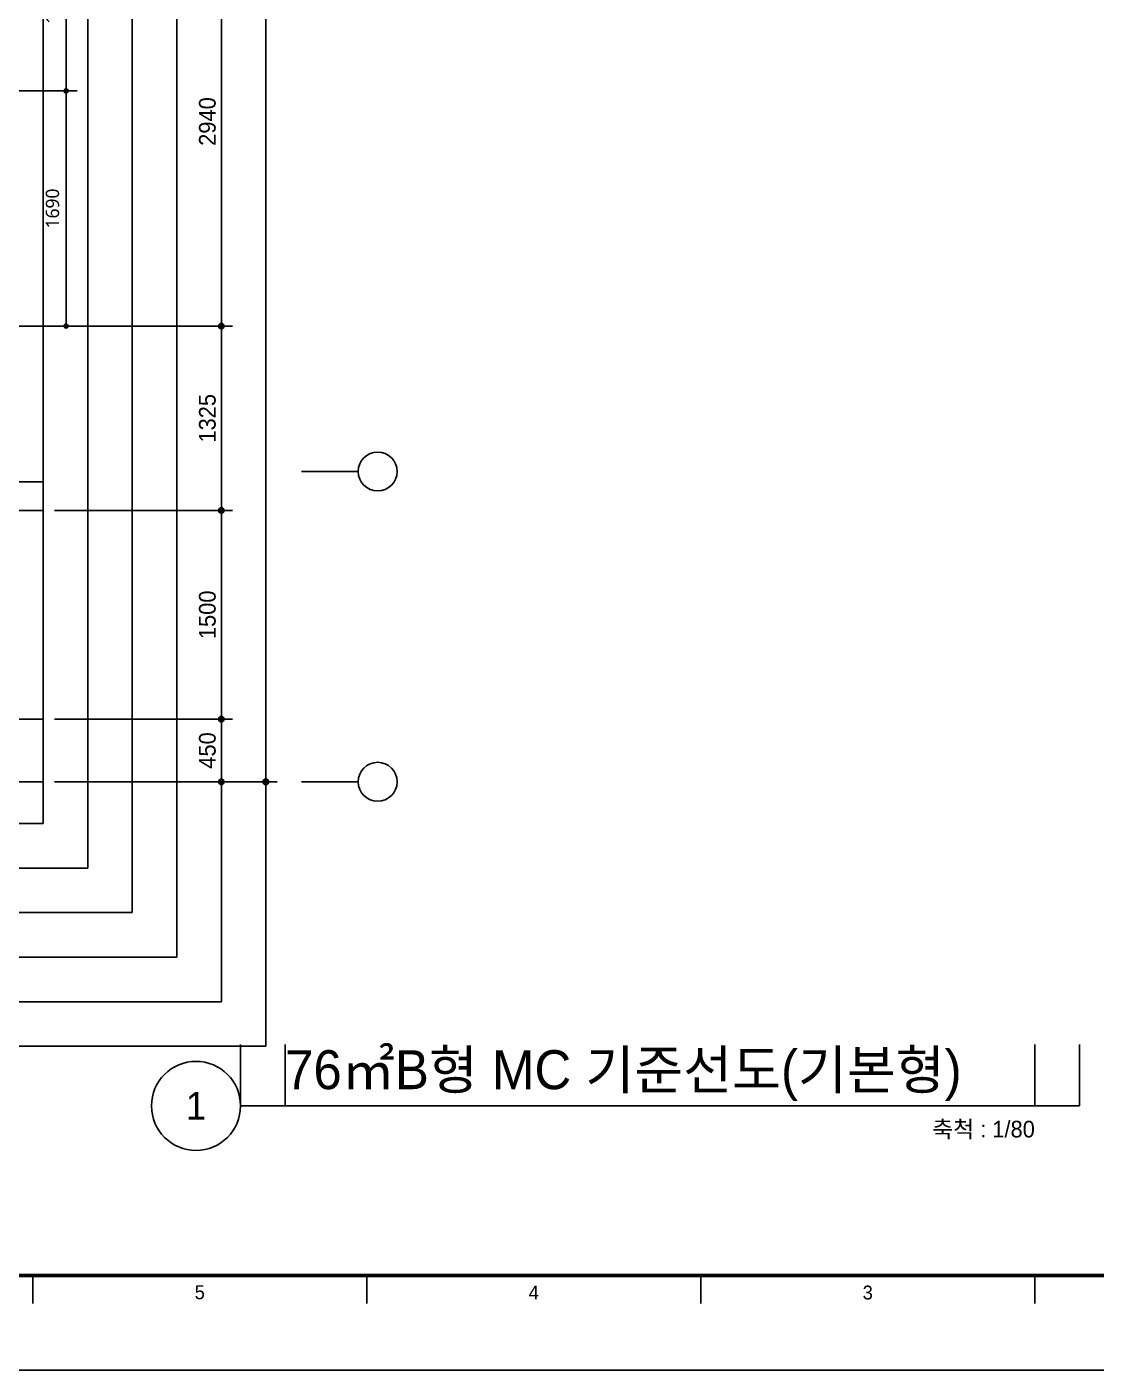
# Model space of a CAD drawing. Header units: millimetres. Extents: x 0 to 92204, y -190080 to 23760.
# Drawn here: x 21598 to 29281, y -23760 to -14107 of the extents above; entities that cross this region are included whole.
import ezdxf
from ezdxf.enums import TextEntityAlignment as Align

# ---------------------------------------------------------------- set-up
doc = ezdxf.new("R2010")
doc.units = ezdxf.units.MM
doc.header["$LTSCALE"] = 100
doc.linetypes.add('AUDIT_D_220706163347-0', pattern=[0])
doc.linetypes.add('CEN', pattern=[62, 60, -1, 0, -1])
doc.layers.get('defpoints').update_dxf_attribs({"color": 139})
for name, color, linetype in [('A-치수', 7, 'AUDIT_D_220706163347-0'), ('AA-BORD-FORM', 7, 'Continuous'), ('AA-BORD-TEXT', 3, 'Continuous'), ('AA-XXXX-DIMS', 7, 'Continuous'), ('AA-XXXX-SYMB', 7, 'Continuous'), ('AA-XXXX-TEXT', 3, 'Continuous'), ('CEN_CON', 1, 'CEN'), ('CEN_WALL', 12, 'CEN'), ('DIM', 7, 'AUDIT_D_220706163347-0'), ('MC', 135, 'Continuous')]:
    doc.layers.add(name, color=color, linetype=linetype)
doc.layers.add('Defpoint', color=135, linetype='Continuous', plot=False)
doc.styles.add('HAUD01', font='Dotum.ttf')
doc.styles.add('맑은 고딕', font='malgun.ttf')
doc.styles.add('맑은고딕', font='malgun.ttf', dxfattribs={"width": 0.9})
doc.dimstyles.new('DIM_40', dxfattribs={"dimscale": 40, "dimtxt": 3, "dimasz": 1, "dimexe": 2, "dimexo": 2, "dimgap": 1, "dimtad": 1, "dimdec": 0, "dimzin": 0, "dimdsep": 46, "dimtxsty": '맑은고딕', "dimblk1": 'DIMDOT', "dimblk2": 'DIMDOT', "dimsah": 1, "dimcen": 0.09, "dimdle": 2, "dimclrd": 7, "dimclre": 7, "dimclrt": 3, "dimadec": 0, "dimazin": 0, "dimtfac": 1, "dimtdec": 0, "dimtix": 1, "dimtmove": 2, "dimatfit": 3, "dimldrblk": 'DIMDOT', "dimfxl": 2, "dimtolj": 1, "dimtzin": 0, "dimarcsym": 0})
doc.dimstyles.new('NDIM40-in', dxfattribs={"dimscale": 40, "dimtxt": 2.4, "dimasz": 1, "dimexe": 2, "dimexo": 2, "dimgap": 1.2, "dimtad": 1, "dimdec": 0, "dimrnd": 0.25, "dimzin": 0, "dimdsep": 46, "dimtxsty": '맑은 고딕', "dimblk": 'DOT', "dimcen": 5, "dimclrd": 256, "dimclre": 256, "dimclrt": 3, "dimadec": 0, "dimazin": 0, "dimtfac": 1, "dimtdec": 0, "dimtix": 1, "dimtmove": 2, "dimatfit": 1, "dimldrblk": 'DIMDOT', "dimfxl": 0, "dimtolj": 1, "dimtzin": 0, "dimarcsym": 0})

# ---------------------------------------------------------------- blocks, each defined once
blk = doc.blocks.new('U-76B(기본)', base_point=(218292.1, 9215.4))
at = {"layer": 'CEN_CON'}
for p, q in [((203912.1, 19750.4), (203912.1, 8915.4)), ((204362.1, 8915.4), (204362.1, 15905.4)), ((207187.1, 11695.4), (207187.1, 8915.4))]:
    blk.add_line(p, q, dxfattribs=at)
at = {"layer": 'CEN_WALL'}
for p, q in [((205862.1, 16115.4), (205862.1, 8915.4)), ((208877.1, 8915.4), (208877.1, 10385.4))]:
    blk.add_line(p, q, dxfattribs=at)
at = {"layer": 'MC'}
blk.add_line((206067.1, 16115.4), (206067.1, 8915.4), dxfattribs=at)
blk = doc.blocks.new('DIMDOT')
at = {"layer": 'AA-XXXX-DIMS'}
for p, q in [((-1.5, 0), (1.5, 0)), ((0, -1.5), (0, 1.5))]:
    blk.add_line(p, q, dxfattribs=at)
for radius in [0.5, 0.25]:
    blk.add_circle((0, 0), radius, dxfattribs=at)
blk = doc.blocks.new('*D3056')
at = {"layer": 'defpoints', "color": 0, "transparency": 16777216}
for p in [(21715, -28137.1), (23315, -28137.1), (21715, -43292.1)]:
    blk.add_point(p, dxfattribs=at)
at = {"layer": 'DIM', "color": 7, "lineweight": -2, "transparency": 16777216}
for p, q in [((21795, -28137.1), (23395, -28137.1)), ((23315, -43252.1), (23315, -28177.1)), ((21795, -43292.1), (23395, -43292.1))]:
    blk.add_line(p, q, dxfattribs=at)
at = {"layer": 'DIM', "color": 7, "lineweight": -2, "transparency": 16777216, "xscale": 40, "yscale": 40, "zscale": 40}
for p, rotation in [((23315, -28137.1), 90), ((23315, -43292.1), 270)]:
    blk.add_blockref('DIMDOT', p, dxfattribs=dict(at, rotation=rotation))
at = {"layer": 'DIM', "color": 3, "transparency": 16777216, "insert": (23212.7, -34679.6), "char_height": 120, "attachment_point": 5, "rotation": 90, "style": 'HAUD01'}
blk.add_mtext('\\A1;15155', dxfattribs=at)
blk = doc.blocks.new('*D3057')
at = {"layer": 'defpoints', "color": 0, "transparency": 16777216}
for p in [(21715, -41342.1), (22995, -41342.1), (21715, -42842.1)]:
    blk.add_point(p, dxfattribs=at)
at = {"layer": 'DIM', "color": 7, "lineweight": -2, "transparency": 16777216}
for p, q in [((21795, -41342.1), (23075, -41342.1)), ((22995, -42802.1), (22995, -41382.1)), ((21795, -42842.1), (23075, -42842.1))]:
    blk.add_line(p, q, dxfattribs=at)
at = {"layer": 'DIM', "color": 7, "lineweight": -2, "transparency": 16777216, "xscale": 40, "yscale": 40, "zscale": 40}
for p, rotation in [((22995, -41342.1), 90), ((22995, -42842.1), 270)]:
    blk.add_blockref('DIMDOT', p, dxfattribs=dict(at, rotation=rotation))
at = {"layer": 'DIM', "color": 3, "transparency": 16777216, "insert": (22895, -42092.1), "char_height": 120, "attachment_point": 5, "rotation": 90, "style": 'HAUD01'}
blk.add_mtext('\\A1;1500', dxfattribs=at)
blk = doc.blocks.new('*D3058')
at = {"layer": 'defpoints', "color": 0, "transparency": 16777216}
for p in [(21715, -40017.1), (22995, -40017.1), (21715, -41342.1)]:
    blk.add_point(p, dxfattribs=at)
at = {"layer": 'DIM', "color": 7, "lineweight": -2, "transparency": 16777216}
for p, q in [((21795, -40017.1), (23075, -40017.1)), ((22995, -41302.1), (22995, -40057.1)), ((21795, -41342.1), (23075, -41342.1))]:
    blk.add_line(p, q, dxfattribs=at)
at = {"layer": 'DIM', "color": 7, "lineweight": -2, "transparency": 16777216, "xscale": 40, "yscale": 40, "zscale": 40}
for p, rotation in [((22995, -40017.1), 90), ((22995, -41342.1), 270)]:
    blk.add_blockref('DIMDOT', p, dxfattribs=dict(at, rotation=rotation))
at = {"layer": 'DIM', "color": 3, "transparency": 16777216, "insert": (22895, -40679.6), "char_height": 120, "attachment_point": 5, "rotation": 90, "style": 'HAUD01'}
blk.add_mtext('\\A1;1325', dxfattribs=at)
blk = doc.blocks.new('*D3063')
at = {"layer": 'defpoints', "color": 0, "transparency": 16777216}
for p in [(21715, -37077.1), (22995, -37077.1), (21715, -40017.1)]:
    blk.add_point(p, dxfattribs=at)
at = {"layer": 'DIM', "color": 7, "lineweight": -2, "transparency": 16777216}
for p, q in [((21795, -37077.1), (23075, -37077.1)), ((22995, -39977.1), (22995, -37117.1)), ((21795, -40017.1), (23075, -40017.1))]:
    blk.add_line(p, q, dxfattribs=at)
at = {"layer": 'DIM', "color": 7, "lineweight": -2, "transparency": 16777216, "xscale": 40, "yscale": 40, "zscale": 40}
for p, rotation in [((22995, -37077.1), 90), ((22995, -40017.1), 270)]:
    blk.add_blockref('DIMDOT', p, dxfattribs=dict(at, rotation=rotation))
at = {"layer": 'DIM', "color": 3, "transparency": 16777216, "insert": (22895, -38547.1), "char_height": 120, "attachment_point": 5, "rotation": 90, "style": 'HAUD01'}
blk.add_mtext('\\A1;2940', dxfattribs=at)
blk = doc.blocks.new('중심')
at = {"layer": 'DIM'}
blk.add_line((-350, 0), (0, 0), dxfattribs=at)
blk.add_circle((-470, 0), 120, dxfattribs=at)
blk = doc.blocks.new('*D3075')
at = {"layer": 'defpoints', "color": 0, "transparency": 16777216}
for p in [(21715, -42842.1), (22995, -42842.1), (21715, -43292.1)]:
    blk.add_point(p, dxfattribs=at)
at = {"layer": 'DIM', "color": 7, "lineweight": -2, "transparency": 16777216}
for p, q in [((21795, -42842.1), (23075, -42842.1)), ((22995, -43252.1), (22995, -42882.1)), ((21795, -43292.1), (23075, -43292.1))]:
    blk.add_line(p, q, dxfattribs=at)
at = {"layer": 'DIM', "color": 7, "lineweight": -2, "transparency": 16777216, "xscale": 40, "yscale": 40, "zscale": 40}
for p, rotation in [((22995, -42842.1), 90), ((22995, -43292.1), 270)]:
    blk.add_blockref('DIMDOT', p, dxfattribs=dict(at, rotation=rotation))
at = {"layer": 'DIM', "color": 3, "transparency": 16777216, "insert": (22895, -43067.1), "char_height": 120, "attachment_point": 5, "rotation": 90, "style": 'HAUD01'}
blk.add_mtext('\\A1;450', dxfattribs=at)
blk = doc.blocks.new('XR-FORM 청주월명')
at = {"layer": 'AA-BORD-FORM', "color": 2}
for p, q in [((541, 17), (541, 12)), ((601, 17), (601, 12)), ((661, 17), (661, 12)), ((721, 17), (721, 12))]:
    blk.add_line(p, q, dxfattribs=at)
at = {"layer": 'AA-BORD-FORM', "color": 1}
blk.add_lwpolyline([(0, 0), (841, 0), (841, 594), (0, 594)], close=True, dxfattribs=at)
at = {"layer": 'AA-BORD-FORM', "color": 2, "const_width": 0.682}
blk.add_lwpolyline([(21, 17), (21, 577), (821, 577), (821, 17)], close=True, dxfattribs=at)
at = {"layer": 'AA-BORD-TEXT', "color": 7, "style": 'HAUD01'}
for s, p in [('5', (571, 13.99)), ('4', (631, 13.95)), ('3', (691, 13.94))]:
    blk.add_text(s, height=2.5, dxfattribs=at).set_placement(p, align=Align.MIDDLE_CENTER)
blk = doc.blocks.new('_Dot')
at = {"color": 0, "linetype": 'ByBlock', "lineweight": -2}
blk.add_line((-0.5, 0), (-1, 0), dxfattribs=at)
at = {"color": 0, "linetype": 'ByBlock', "const_width": 0.5}
blk.add_lwpolyline([(-0.25, 0, 1), (0.25, 0, 1)], format="xyb", close=True, dxfattribs=at)
blk = doc.blocks.new('*D232')
at = {"layer": 'defpoints', "color": 0, "transparency": 16777216}
for p in [(21415, -14567.1), (21879.5, -14567.1), (21415, -16257.1)]:
    blk.add_point(p, dxfattribs=at)
at = {"layer": 'DIM', "lineweight": -2, "transparency": 16777216}
for p, q in [((21495, -14567.1), (21959.5, -14567.1)), ((21879.5, -16217.1), (21879.5, -14607.1)), ((21495, -16257.1), (21959.5, -16257.1))]:
    blk.add_line(p, q, dxfattribs=at)
at = {"layer": 'DIM', "lineweight": -2, "transparency": 16777216, "xscale": 40, "yscale": 40, "zscale": 40}
for p, rotation in [((21879.5, -14567.1), 90), ((21879.5, -16257.1), 270)]:
    blk.add_blockref('_Dot', p, dxfattribs=dict(at, rotation=rotation))
at = {"layer": 'DIM', "color": 3, "transparency": 16777216, "insert": (21781.7, -15412.1), "char_height": 96, "attachment_point": 5, "rotation": 90, "style": '맑은 고딕'}
blk.add_mtext('\\A1;1690', dxfattribs=at)
blk = doc.blocks.new('*D233')
at = {"layer": 'defpoints', "color": 0, "transparency": 16777216}
for p in [(21415, -13317.1), (21879.5, -13317.1), (21415, -14567.1)]:
    blk.add_point(p, dxfattribs=at)
at = {"layer": 'DIM', "lineweight": -2, "transparency": 16777216}
for p, q in [((21495, -13317.1), (21959.5, -13317.1)), ((21879.5, -14527.1), (21879.5, -13357.1)), ((21495, -14567.1), (21959.5, -14567.1))]:
    blk.add_line(p, q, dxfattribs=at)
at = {"layer": 'DIM', "lineweight": -2, "transparency": 16777216, "xscale": 40, "yscale": 40, "zscale": 40}
for p, rotation in [((21879.5, -13317.1), 90), ((21879.5, -14567.1), 270)]:
    blk.add_blockref('_Dot', p, dxfattribs=dict(at, rotation=rotation))
at = {"layer": 'DIM', "color": 3, "transparency": 16777216, "insert": (21781.7, -13942.1), "char_height": 96, "attachment_point": 5, "rotation": 90, "style": '맑은 고딕'}
blk.add_mtext('\\A1;1250', dxfattribs=at)
blk = doc.blocks.new('DIM-1108')
at = {"layer": 'A-치수', "xscale": -1.166666666666666, "yscale": 1.166666666666666, "zscale": 1.166666666666666}
for p in [(23570.1, -41062.1), (23570.1, -43292.1)]:
    blk.add_blockref('중심', p, dxfattribs=at)
at = {"layer": 'DIM'}
dim = blk.add_linear_dim(base=(23315, -28137.1), p1=(21715, -43292.1), p2=(21715, -28137.1), angle=270, dimstyle='DIM_40', override={"dimscale": 40, "dimtxsty": 'HAUD01'}, dxfattribs=at)
dim.commit()
dim.dimension.update_dxf_attribs({"geometry": '*D3056', "text_midpoint": (23212.7, -34679.6), "dimtype": 128})
for base, p1, p2, picture, middle in [((22995, -37077.1), (21715, -40017.1), (21715, -37077.1), '*D3063', (22895, -38547.1)), ((22995, -40017.1), (21715, -41342.1), (21715, -40017.1), '*D3058', (22895, -40679.6)), ((22995, -41342.1), (21715, -42842.1), (21715, -41342.1), '*D3057', (22895, -42092.1)), ((22995, -42842.1), (21715, -43292.1), (21715, -42842.1), '*D3075', (22895, -43067.1))]:
    dim = blk.add_linear_dim(base=base, p1=p1, p2=p2, angle=270, dimstyle='DIM_40', override={"dimscale": 40, "dimtxsty": 'HAUD01'}, dxfattribs=at)
    dim.commit()
    dim.dimension.update_dxf_attribs({"geometry": picture, "text_midpoint": middle})

msp = doc.modelspace()

# ---------------------------------------------------------------- linework, layer by layer
at = {"layer": 'AA-XXXX-SYMB', "color": 3}
msp.add_line((23132.9, -21860.9), (29160.6, -21860.9), dxfattribs=at)
msp.add_circle((22812.9, -21860.9), 320, dxfattribs=at)
at = {"layer": 'Defpoint'}
for p, q in [((23132.9, -21860.9), (23132.9, -21420.9)), ((23452.9, -21860.9), (23452.9, -21420.9)), ((28840.6, -21860.9), (28840.6, -21420.9)), ((29160.6, -21860.9), (29160.6, -21420.9))]:
    msp.add_line(p, q, dxfattribs=at)
at = {"layer": 'defpoints'}
for points in [[(23315, -21432.1), (7874.9, -21432.1), (7874.9, -1905.5), (23315, -1905.5)], [(22995, -21112.1), (8194.9, -21112.1), (8194.9, -2225.5), (22995, -2225.5)], [(22675, -20792.1), (8514.9, -20792.1), (8514.9, -2545.5), (22675, -2545.5)], [(22355, -20472.1), (8834.9, -20472.1), (8834.9, -2865.5), (22355, -2865.5)], [(22035, -20152.1), (9154.9, -20152.1), (9154.9, -3185.5), (22035, -3185.5)], [(21715, -19832.1), (9474.9, -19832.1), (9474.9, -3505.5), (21715, -3505.5)]]:
    msp.add_lwpolyline(points, close=True, dxfattribs=at)

# ---------------------------------------------------------------- block references
msp.add_blockref('DIM-1108', (0, 23760))
at = {"xscale": 40, "yscale": 40, "zscale": 40}
msp.add_blockref('XR-FORM 청주월명', (0, -23760), dxfattribs=at)
at = {"rotation": 90}
msp.add_blockref('U-76B(기본)', (21415, -5152.1), dxfattribs=at)

# ---------------------------------------------------------------- texts
at = {"layer": 'AA-XXXX-TEXT', "style": 'HAUD01'}
msp.add_text('76㎡B형 MC 기준선도(기본형)', height=280, dxfattribs=at).set_placement((23452.9, -21740.9))
msp.add_text('1', height=200, dxfattribs=at).set_placement((22812.9, -21860.9), align=Align.MIDDLE_CENTER)
at = {"layer": 'AA-XXXX-TEXT', "insert": (28840.6, -22100.9), "char_height": 120, "attachment_point": 9, "style": 'HAUD01'}
msp.add_mtext('축척 : 1/80', dxfattribs=at)

# ---------------------------------------------------------------- dimensions: what is measured, and where the dimension line sits
at = {"layer": 'DIM'}
for base, p1, p2, picture, middle in [((21879.5, -13317.1), (21415, -14567.1), (21415, -13317.1), '*D233', (21781.7, -13942.1)), ((21879.5, -14567.1), (21415, -16257.1), (21415, -14567.1), '*D232', (21781.7, -15412.1))]:
    dim = msp.add_linear_dim(base=base, p1=p1, p2=p2, angle=270, dimstyle='NDIM40-in', override={"dimscale": 40}, dxfattribs=at)
    dim.commit()
    dim.dimension.update_dxf_attribs({"geometry": picture, "text_midpoint": middle})

doc.saveas('drawing.dxf')
